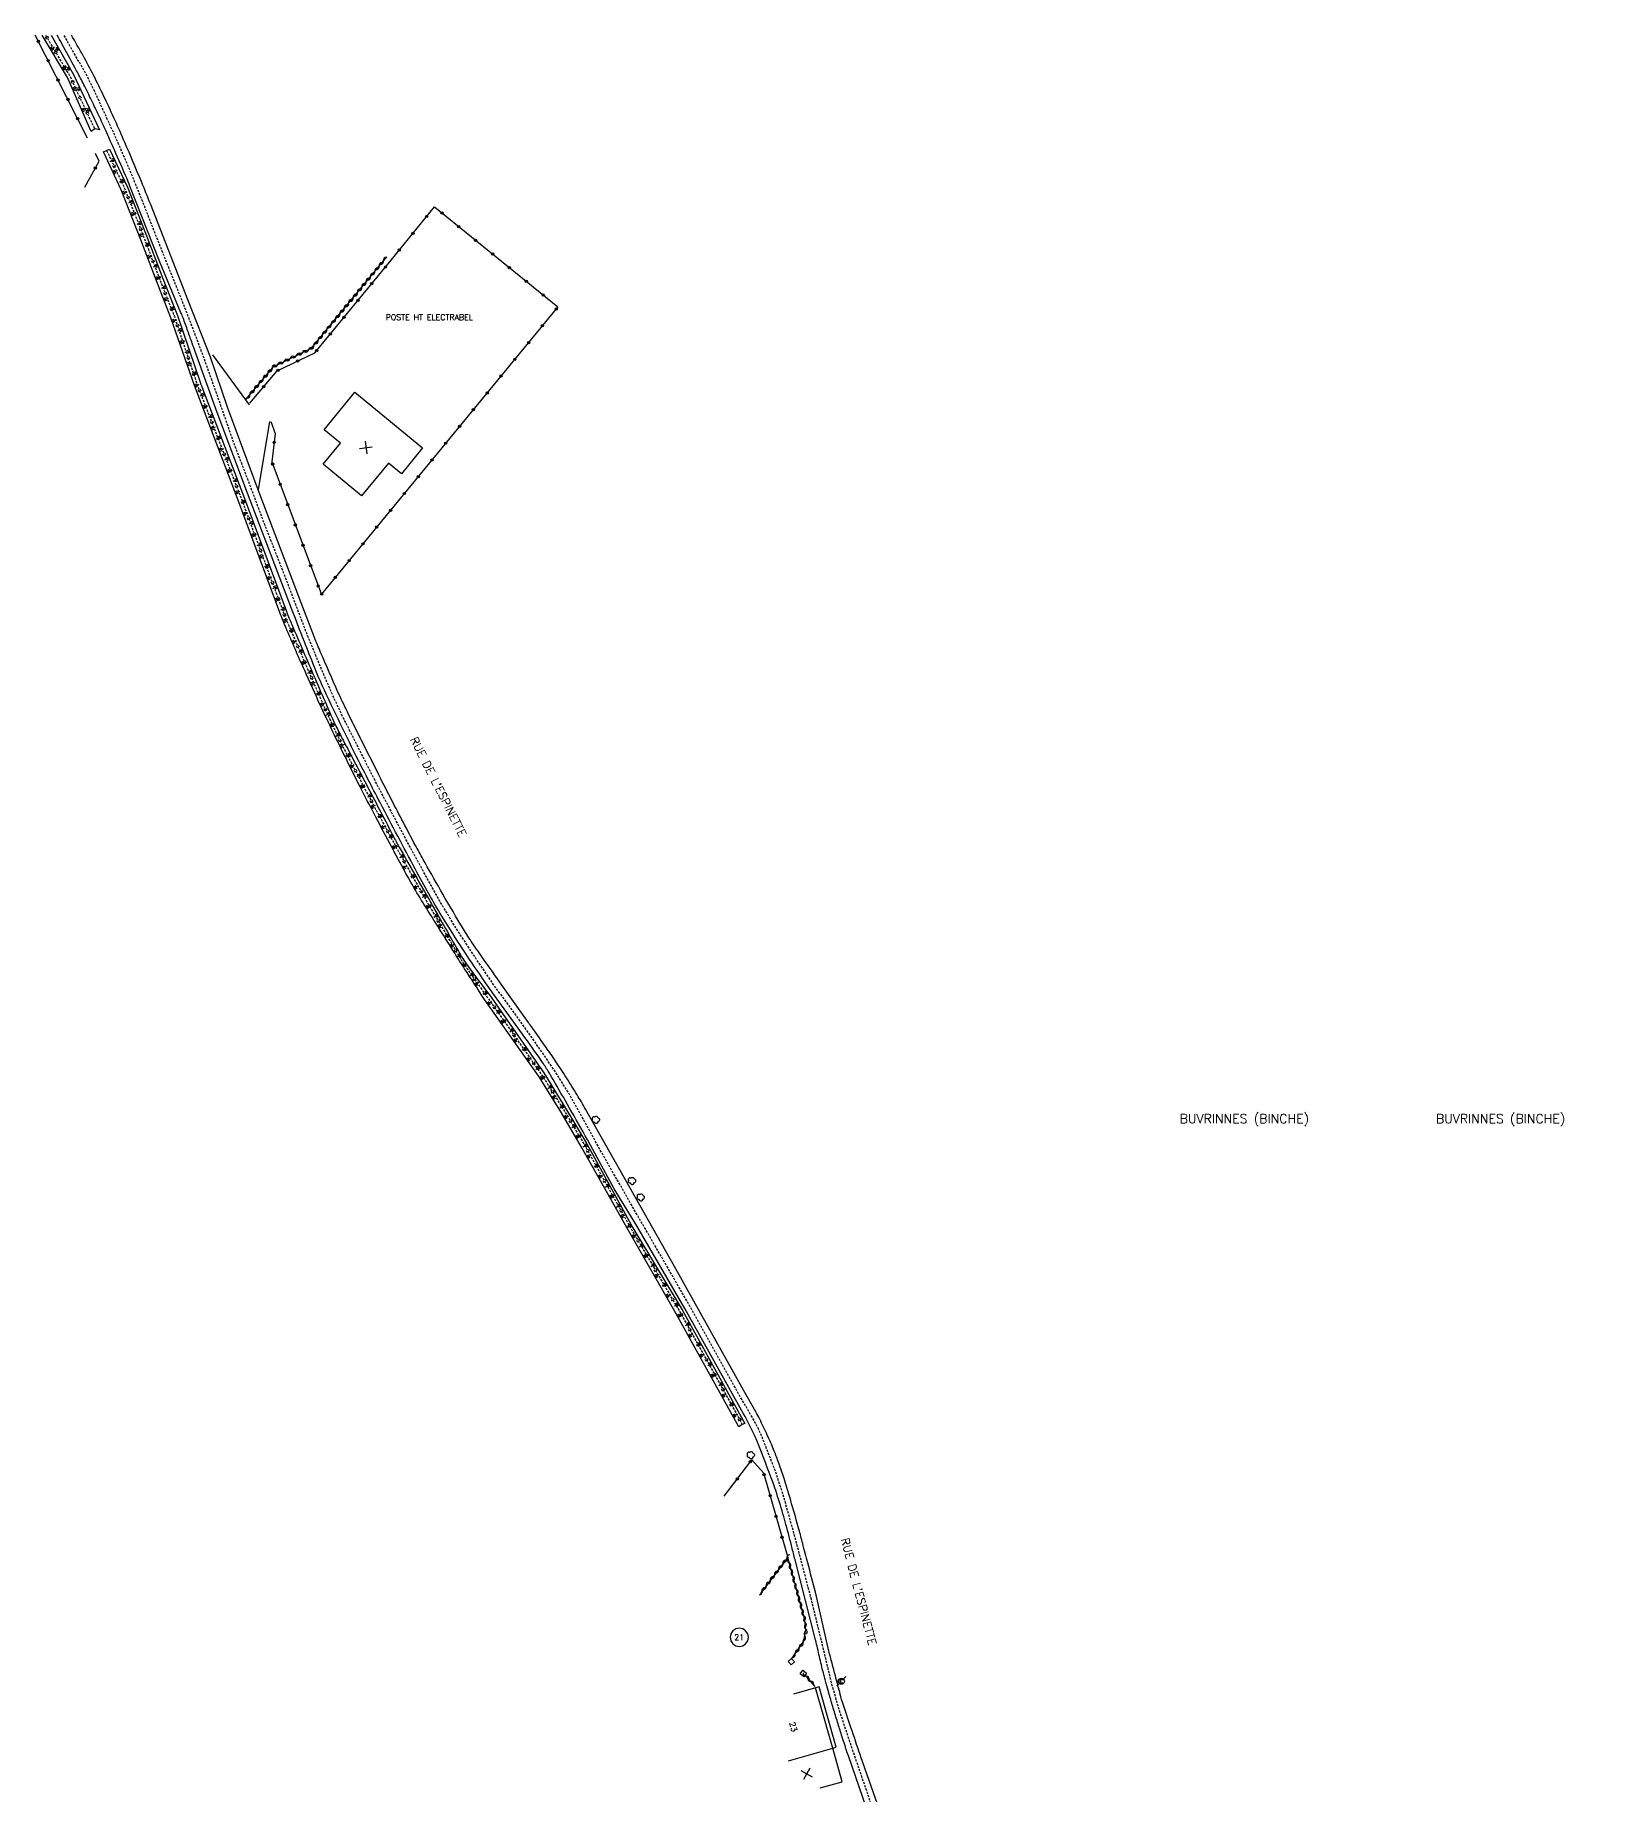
# Model space of a CAD drawing. Header units: millimetres. Extents: x 136000 to 137000, y 120000 to 121000.
# Drawn here: x 136207.2 to 136547.2, y 120615.3 to 121000 of the extents above; entities that cross this region are included whole.
import ezdxf
from ezdxf.enums import TextEntityAlignment as Align

# ---------------------------------------------------------------- set-up
doc = ezdxf.new("R2010")
doc.units = ezdxf.units.MM
doc.linetypes.add('DASHED', pattern=[0.75, 0.5, -0.25])
doc.layers.get('0').update_dxf_attribs({"linetype": 'CONTINUOUS'})
for name, color, linetype in [('W0001', 6, 'DASHED'), ('W0008', 7, 'CONTINUOUS'), ('W0100', 7, 'CONTINUOUS'), ('W0112', 1, 'DASHED'), ('W0211', 2, 'CONTINUOUS'), ('W0220', 5, 'DASHED'), ('W0300', 7, 'CONTINUOUS'), ('W0310', 3, 'CONTINUOUS'), ('W0322', 7, 'CONTINUOUS'), ('W0471', 7, 'CONTINUOUS'), ('W0980', 7, 'CONTINUOUS'), ('W0984', 7, 'CONTINUOUS'), ('W0989', 7, 'CONTINUOUS'), ('W0991', 7, 'CONTINUOUS'), ('W1102', 7, 'CONTINUOUS')]:
    doc.layers.add(name, color=color, linetype=linetype)
doc.styles.get("Standard").update_dxf_attribs({"font": 'romans.shx', "width": 0.85})

# ---------------------------------------------------------------- blocks, each defined once
blk = doc.blocks.new('T471')
for p, q in [((-0.333334, 0.333334), (-0.333334, -0.333334)), ((-0.333334, 0.333334), (0.333334, 0.333334)), ((-0.333334, 0), (0, 0)), ((0.500001, 0.500001), (1.000002, 1.000002)), ((-0.500001, -0.500001), (-1.000002, -1.000002)), ((-0.333334, -0.333334), (0.333334, -0.333334))]:
    blk.add_line(p, q)
blk.add_ellipse((0, 0), major_axis=(0.471405, 0.471405), ratio=1, start_param=5.4977871438, end_param=11.780972451)
blk = doc.blocks.new('t112o')
at = {"color": 0, "linetype": 'Continuous'}
for p, q in [((-0.5, 0.5), (0.5, 0.5)), ((-0.5, -0.5), (-0.5, 0.5)), ((0.5, 0.5), (0.5, -0.5)), ((0.5, -0.5), (-0.5, -0.5))]:
    blk.add_line(p, q, dxfattribs=at)
blk = doc.blocks.new('T300')
for p, q in [((-0.8, 0.51), (-0.86, 0.34)), ((-0.86, 0.34), (-0.86, 0.17)), ((-0.86, 0.17), (-0.74, 0.06)), ((-0.69, 0.63), (-0.8, 0.51)), ((-0.8, -0.06), (-0.74, 0.06)), ((-0.74, 0.06), (-0.69, 0.11)), ((-0.57, 0.69), (-0.69, 0.63)), ((-0.46, 0.69), (-0.57, 0.69)), ((-0.29, 0.63), (-0.46, 0.69)), ((-0.29, 0.63), (-0.17, 0.74)), ((-0.23, 0.57), (-0.29, 0.63)), ((-0.17, 0.74), (-0.06, 0.8)), ((-0.06, 0.8), (0.06, 0.8)), ((0.06, 0.8), (0.23, 0.74)), ((0.23, 0.74), (0.34, 0.63)), ((0.34, 0.63), (0.4, 0.51)), ((0.46, 0.46), (0.34, 0.46)), ((0.4, 0.51), (0.4, 0.46)), ((0.57, 0.4), (0.46, 0.46)), ((0.57, 0.4), (0.69, 0.29)), ((0.69, 0.29), (0.74, 0.17)), ((0.74, 0.06), (0.69, -0.17)), ((0.74, 0.17), (0.74, 0.06)), ((-0.8, -0.17), (-0.8, -0.06)), ((-0.8, -0.23), (-0.8, -0.17)), ((-0.74, -0.34), (-0.8, -0.23)), ((-0.69, -0.4), (-0.74, -0.34)), ((-0.51, -0.46), (-0.69, -0.4)), ((-0.4, -0.46), (-0.51, -0.46)), ((-0.4, -0.46), (-0.34, -0.46)), ((-0.34, -0.46), (-0.34, -0.4)), ((-0.34, -0.51), (-0.34, -0.46)), ((-0.29, -0.63), (-0.34, -0.51)), ((-0.17, -0.74), (-0.29, -0.63)), ((-0.06, -0.8), (-0.17, -0.74)), ((0.06, -0.8), (-0.06, -0.8)), ((0.17, -0.74), (0.06, -0.8)), ((0.23, -0.69), (0.17, -0.74)), ((0.29, -0.46), (0.23, -0.46)), ((0.29, -0.63), (0.23, -0.69)), ((0.46, -0.4), (0.29, -0.46)), ((0.34, -0.51), (0.29, -0.63)), ((0.34, -0.51), (0.34, -0.46)), ((0.57, -0.34), (0.46, -0.4)), ((0.63, -0.29), (0.57, -0.34)), ((0.69, -0.17), (0.63, -0.29))]:
    blk.add_line(p, q)
blk = doc.blocks.new('t211o')
at = {"color": 0, "linetype": 'Continuous'}
for p, q in [((-0.29, 0.5), (-0.29, 0)), ((0, 1), (0, 0)), ((0.29, 0.5), (0.29, 0))]:
    blk.add_line(p, q, dxfattribs=at)
blk = doc.blocks.new('t991o')
at = {"color": 0, "linetype": 'Continuous'}
for p, q in [((-1, 1), (1, -1)), ((-1, -1), (1, 1))]:
    blk.add_line(p, q, dxfattribs=at)
blk = doc.blocks.new('t322o')
at = {"color": 0, "linetype": 'Continuous'}
for radius in [0.25, 0.15]:
    blk.add_circle((0, 0), radius, dxfattribs=at)
blk = doc.blocks.new('t310o')
at = {"color": 0, "linetype": 'Continuous'}
for centre, start, end in [((-0.5, 0.38), 216.8699, 323.1304), ((0.5, -0.37), 36.8699, 143.1303)]:
    blk.add_arc(centre, 0.625, start, end, dxfattribs=at)
blk = doc.blocks.new('t220o')
at = {"color": 0, "linetype": 'Continuous'}
for p, q in [((-0.25, 0.25), (0.25, 0.25)), ((-0.25, -0.25), (0.25, -0.25))]:
    blk.add_line(p, q, dxfattribs=at)

msp = doc.modelspace()

# ---------------------------------------------------------------- linework, layer by layer
at = {"layer": 'W0001', "flags": 128}
msp.add_lwpolyline([(136547.22, 120253.68), (136542.35, 120262.86), (136534.63, 120277.13), (136527.42, 120290.65), (136521.83, 120300.87), (136519.08, 120305.89), (136514.71, 120313.28), (136509.83, 120321.09), (136499.08, 120338.04), (136489.78, 120352.4), (136474.8, 120374.74), (136470.52, 120380.97), (136462.66, 120392.59), (136458.99, 120398.3), (136455.97, 120403.55), (136453.26, 120408.71), (136450.8, 120413.82), (136448.38, 120419.3), (136445.5, 120425.86), (136443.12, 120431.8), (136440.01, 120439.94), (136436.93, 120448.02), (136429.12, 120472.27), (136426.61, 120479.99), (136423.72, 120488.67), (136421.35, 120496.06), (136419.31, 120502.48), (136418.1, 120506.61), (136416.05, 120514), (136414.32, 120520.49), (136410.6, 120536.57), (136407.39, 120550.64), (136404.23, 120563.88), (136402.18, 120572.29), (136400.51, 120578.85), (136399.34, 120583.72), (136397.81, 120589.38), (136396.74, 120593.57), (136395.53, 120597.8), (136393.76, 120602.77), (136391.39, 120609.26), (136389.25, 120615.63), (136387.3, 120621.3), (136385.3, 120627.15), (136383.06, 120633.89), (136381.53, 120639.19), (136378.92, 120650.01), (136376.97, 120658), (136375.48, 120663.71), (136373.39, 120671.61), (136371.02, 120680.12), (136370.27, 120682.48), (136369.01, 120686.34), (136367.48, 120690.19), (136365.99, 120694), (136364.64, 120696.79), (136360.27, 120704.32), (136349.52, 120723.65), (136345.75, 120730.2), (136338.17, 120743.31), (136330.39, 120756.96), (136327.09, 120763.05), (136324.07, 120768.4), (136321.37, 120772.76), (136318.21, 120777.46), (136312.49, 120785.59), (136307.74, 120792.04), (136303.65, 120798.08), (136299.23, 120804.82), (136295.74, 120810.63), (136291.98, 120817.41), (136287.46, 120825.76), (136281.56, 120837), (136277.93, 120844.16), (136274.77, 120850.43), (136272.43, 120855.31), (136269.36, 120862.51), (136266.62, 120869.16), (136262.34, 120880.45), (136257.73, 120892.2), (136253.74, 120902.84), (136250.71, 120910.74), (136246.99, 120921.42), (136244.2, 120929.22), (136241.83, 120935.59), (136238.8, 120943.35), (136235.13, 120952.41), (136231.82, 120960.82), (136229.64, 120966.35), (136227.03, 120972.58), (136224.61, 120978.15), (136222.57, 120982.57), (136220.57, 120986.98), (136218.34, 120991.54), (136215.44, 120996.55), (136213.56, 121000)], dxfattribs=at)
at = {"layer": 'W0008', "flags": 128}
for points in [[(136393.92, 120598.18), (136384.99, 120624.01, -0.004427), (136384.54, 120625.36, -0.001792), (136383.46, 120628.71, -0.002328), (136382.58, 120631.5, -0.00211), (136381.65, 120634.59, -0.00252), (136380.77, 120637.59, -0.003681), (136380.19, 120639.65, -0.002056), (136379.9, 120640.75, -0.001911), (136379.59, 120641.93, -0.007679), (136378.74, 120645.49, 0.007493), (136377.87, 120649.14), (136373.49, 120666.37, 0.001099), (136372.79, 120669.13, 0.000576), (136371.42, 120674.37, 0.008777), (136370.76, 120676.75, 0.004111), (136369.2, 120681.79, 0.013777), (136368.61, 120683.49, 0.002605), (136365.18, 120692.39, 0.018797), (136364.53, 120693.89, 0.009187), (136362.16, 120698.61), (136349.29, 120721.62), (136338.77, 120739.7), (136333.81, 120747.78), (136328.25, 120758.1, 0.005936), (136328.02, 120758.52, 0.000357), (136324.07, 120765.43, 0.00134), (136320.48, 120771.69, 0.004601), (136319.41, 120773.49, 0.015572), (136318.02, 120775.64, 0.005412), (136313.78, 120781.62), (136307.32, 120790.55, -0.006924), (136304.98, 120793.87, -0.0036), (136300.61, 120800.36, -0.008223), (136296.5, 120806.8, -0.01123), (136293.67, 120811.64, -0.002959), (136290.79, 120816.89, -0.002215), (136287.01, 120823.95, -0.000732), (136283.2, 120831.19, -0.0011), (136280.69, 120836.01, -0.003721), (136277.94, 120841.39, -0.002483), (136273.94, 120849.49, -0.006518), (136270.08, 120857.65, -0.012423), (136268.22, 120862.01, -0.001446), (136266.11, 120867.36, -0.001064), (136263.28, 120874.64), (136253.62, 120899.9), (136247.03, 120917.49), (136242.22, 120930.84, -0.000658), (136241.57, 120932.63, 0.000442), (136240.61, 120935.31, 0.003838), (136239.56, 120938.18, 0.009452), (136239.1, 120939.33), (136234.37, 120950.57), (136227.95, 120967.02, 0.009078), (136227.32, 120968.56, 0.002165), (136224.53, 120974.94, 0.000859), (136222.89, 120978.62, 0.001903), (136222.15, 120980.27, 0.003415), (136221.34, 120982.02, 0.001778), (136219.75, 120985.35, 0.003857), (136218.07, 120988.76, 0.004504), (136216.59, 120991.65, 0.005705), (136215.97, 120992.8, -0.001224), (136213.05, 120998.13, -0.005071), (136212.05, 121000)], [(136391.44, 120613.24), (136387.79, 120623.6, -0.003029), (136387.62, 120624.1, -0.000259), (136385.62, 120630.02, -0.001195), (136383.85, 120635.32, -0.007693), (136383.59, 120636.15, -0.006963), (136383.42, 120636.75, -0.00109), (136382.4, 120640.6, -0.000757), (136380.95, 120646.14, -0.007424), (136380.81, 120646.71), (136377.93, 120659.32, 0.007686), (136377.86, 120659.61, 0.000346), (136376.19, 120666, 0.000282), (136375.07, 120670.23, 0.000382), (136374.25, 120673.35, 0.005301), (136373.67, 120675.44, 0.001968), (136372.03, 120681.03, 0.006334), (136370.84, 120684.89, 0.007332), (136369.71, 120688.19, 0.012093), (136368.72, 120690.77, 0.009665), (136367.34, 120693.94, 0.006907), (136365.67, 120697.45, 0.015337), (136364.85, 120698.99), (136362.13, 120703.75), (136347.06, 120730.82), (136340.39, 120742.5), (136327.58, 120765.2, 0.00791), (136325.76, 120768.31, 0.006471), (136323.43, 120772.04, 0.005153), (136321.02, 120775.7, 0.006219), (136318.96, 120778.69, 0.000067), (136316.03, 120782.82, 0.00013), (136314.53, 120784.93), (136309.12, 120792.55, -0.001802), (136305.3, 120797.97, -0.002773), (136302.85, 120801.51, -0.013752), (136300.88, 120804.56, -0.005605), (136296.36, 120812.22, -0.002198), (136292.5, 120819.02, -0.004732), (136290.74, 120822.2, -0.002351), (136288.06, 120827.24, -0.002418), (136285.5, 120832.16, -0.001526), (136282.8, 120837.45, -0.001065), (136278.97, 120845.05, -0.002414), (136275.77, 120851.5, -0.003506), (136273.63, 120855.96, -0.00713), (136273.44, 120856.38, -0.000345), (136269.64, 120865.07, -0.008301), (136268.29, 120868.31, -0.007905), (136265.41, 120875.86), (136256, 120900.57), (136249.26, 120918.66), (136245.54, 120929.64), (136240.65, 120942), (136232.41, 120963.13, 0.005726), (136230.45, 120967.99, 0.003224), (136226.82, 120976.54, 0.004408), (136224.71, 120981.33, 0.004284), (136222.44, 120986.21, 0.006438), (136220.31, 120990.57, 0.006271), (136218.01, 120994.98, 0.00611), (136217.71, 120995.52, 0.000222), (136215.15, 121000)]]:
    msp.add_lwpolyline(points, format="xyb", dxfattribs=at)
for points in [[(136245.99, 120930.08), (136254.05, 120919.2)], [(136258.43, 120915.57), (136256, 120900.57)], [(136381.63, 120625.46), (136382.4, 120625.73), (136378.66, 120638.91), (136377.88, 120638.66)]]:
    msp.add_lwpolyline(points, dxfattribs=at)
at = {"layer": 'W0100', "flags": 128}
msp.add_lwpolyline([(136291.95, 120909.76), (136287.31, 120904.12), (136284.48, 120906.45), (136278.61, 120899.31), (136270.2, 120906.23), (136273.98, 120910.82), (136270.44, 120913.74), (136277.16, 120921.92)], close=True, dxfattribs=at)
msp.add_lwpolyline([(136378.89, 120616.8), (136383.7, 120618.16), (136381.63, 120625.46), (136377.88, 120638.66), (136373.07, 120637.29)], dxfattribs=at)
at = {"layer": 'W0211', "flags": 128}
for points in [[(136219.45, 120978.96), (136214.28, 120990.76), (136208.71, 121000)], [(136210.7, 121000), (136215.57, 120991.44), (136221.31, 120979.34), (136220.23, 120979.56), (136219.45, 120978.96)]]:
    msp.add_lwpolyline(points, dxfattribs=at)
msp.add_lwpolyline([(136361.14, 120695.72), (136347.43, 120720.46), (136336.97, 120738.68), (136326.7, 120756.85), (136322.29, 120764.4), (136317.41, 120772.25), (136305.48, 120789.2, -0.001448), (136301.14, 120795.88, -0.002863), (136298.97, 120799.28, -0.000151), (136292.36, 120809.78, -0.003287), (136292.06, 120810.27, -0.008951), (136289.4, 120814.8, -0.005288), (136285.12, 120822.61, -0.002232), (136281.71, 120829.06, -0.002535), (136278.76, 120834.76, -0.002796), (136274.98, 120842.28, -0.003407), (136271.94, 120848.49, -0.004015), (136269.57, 120853.55, -0.002718), (136266.16, 120861.07, -0.004234), (136262.11, 120870.34, -0.011616), (136260.74, 120873.76), (136251.44, 120898.7), (136242.05, 120923.43), (136236.92, 120938.21), (136234.09, 120945.32), (136230.36, 120955.24), (136226.04, 120966.18), (136222.14, 120974.47), (136223.47, 120975.1), (136227.4, 120966.76), (136231.74, 120955.77), (136235.47, 120945.85), (136238.31, 120938.72), (136243.41, 120923.73), (136252.78, 120899.32), (136262.08, 120874.2, 0.012163), (136262.4, 120873.38, 0.000851), (136267.41, 120861.69, 0.001266), (136272.53, 120849.88, 0.015475), (136272.98, 120848.93, 0.002854), (136274.56, 120845.88, -0.000841), (136279.98, 120835.55, -0.000824), (136285.65, 120824.65, 0.007021), (136286.33, 120823.38, 0.002503), (136286.41, 120823.24, 0.000029), (136293.21, 120811.25, 0.00008), (136294.12, 120809.67, 0.000013), (136299.77, 120799.72, 0.025962), (136301.77, 120796.58, 0.01216), (136306.56, 120790.22), (136318.47, 120773.1), (136323.43, 120765.03), (136327.85, 120757.6), (136337.93, 120739.26), (136348.73, 120721.33), (136362.41, 120696.49), (136361.86, 120696.25)], format="xyb", close=True, dxfattribs=at)
at = {"layer": 'W0220', "flags": 128}
msp.add_lwpolyline([(136220.23, 120979.56), (136214.83, 120991.05), (136209.52, 121000)], dxfattribs=at)
msp.add_lwpolyline([(136222.85, 120974.81), (136226.77, 120966.49), (136231.1, 120955.52), (136234.83, 120945.61), (136237.66, 120938.48), (136242.63, 120923.64), (136252.14, 120899.08), (136261.43, 120873.98, 0.01211), (136262.1, 120872.29, 0.001869), (136266.76, 120861.48, 0.002152), (136270.93, 120852, 0.005992), (136272.48, 120848.62, 0.007468), (136274.6, 120844.31, 0.003521), (136279.3, 120835.28, 0.001187), (136283.54, 120827.32, 0.002334), (136285.72, 120823.29, 0.002664), (136287.94, 120819.29, 0.001252), (136292.74, 120810.79, 0.003847), (136293.32, 120809.79, 0.000373), (136299.39, 120799.5, 0.016436), (136301.45, 120796.26, 0.007952), (136306.03, 120789.78), (136318.03, 120772.65), (136322.99, 120764.75), (136327.36, 120757.32), (136337.55, 120739.05), (136348.19, 120720.89), (136361.86, 120696.25)], format="xyb", dxfattribs=at)
at = {"layer": 'W0310', "flags": 128}
for points in [[(136253.23, 120920.3), (136259.38, 120927.57), (136267.66, 120931.54), (136284.14, 120951.57)], [(136372.58, 120644.9), (136375.35, 120648.85), (136375.78, 120651.38), (136375.53, 120653.57), (136371.79, 120667.19), (136365.74, 120659.23)], [(136377.8, 120638.95), (136375.55, 120641.56)]]:
    msp.add_lwpolyline(points, dxfattribs=at)
at = {"layer": 'W0322', "flags": 128}
for points in [[(136218.69, 120977.51), (136207.22, 121000)], [(136218.09, 120966.78), (136221.2, 120972.47), (136220.39, 120974.17)], [(136254.13, 120919.53), (136260.12, 120926.62), (136268.4, 120930.58), (136285.05, 120950.82), (136294.56, 120962.44), (136321.55, 120940.59), (136269.79, 120877.72)], [(136258.77, 120915.52), (136259.72, 120912.95), (136258.96, 120906.74), (136269.8, 120877.73)], [(136357.87, 120680.55), (136363.93, 120688.51), (136366.49, 120685.67), (136367.77, 120681.39), (136371.79, 120667.19)]]:
    msp.add_lwpolyline(points, dxfattribs=at)
at = {"layer": 'W1102', "flags": 128}
msp.add_lwpolyline([(136363.19, 120649.74), (136363.04, 120650.5), (136362.6, 120651.15), (136361.96, 120651.59), (136361.19, 120651.74), (136360.42, 120651.59), (136359.78, 120651.15), (136359.34, 120650.5), (136359.19, 120649.74), (136359.34, 120648.97), (136359.78, 120648.32), (136360.42, 120647.89), (136361.19, 120647.74), (136361.96, 120647.89), (136362.6, 120648.32), (136363.04, 120648.97)], close=True, dxfattribs=at)
msp.add_lwpolyline([(136372, 120622.74), (136381.63, 120625.46)], dxfattribs=at)

# ---------------------------------------------------------------- block references
at = {"layer": 'W0112'}
for p, rotation in [((136372.57, 120644.4), 132.7134804869954), ((136375.21, 120641.81), 142.8420193167497)]:
    msp.add_blockref('t112o', p, dxfattribs=dict(at, rotation=rotation))
at = {"layer": 'W0211'}
for p, rotation in [((136210.6, 120996.85), 301.0695379536518), ((136212.31, 120997.18), 119.6513993420918), ((136213.18, 120992.57), 301.0695379530392), ((136214.78, 120992.84), 119.651399342233), ((136215.43, 120988.12), 293.6577759638442), ((136217.03, 120988.37), 115.3566326710136), ((136217.44, 120983.54), 293.6577759640966), ((136219.17, 120983.86), 115.3566326711387), ((136224.54, 120972.83), 115.1972514699284), ((136224.27, 120969.95), 295.1972514716092), ((136226.67, 120968.3), 115.1972514697335), ((136226.35, 120965.41), 291.5464928741324), ((136228.61, 120963.69), 111.5464928780743), ((136228.18, 120960.75), 291.5464928736656), ((136230.45, 120959.04), 111.5464928785504), ((136230.02, 120956.1), 291.5464928739727), ((136232.26, 120954.38), 110.6151926311632), ((136231.79, 120951.43), 290.6151926395049), ((136234.02, 120949.7), 110.6151926305777), ((136233.55, 120946.75), 290.6151926400676), ((136235.8, 120945.03), 111.6851187426296), ((136235.37, 120942.09), 291.6851187378758), ((136237.64, 120940.38), 111.6851187428079), ((136237.19, 120937.43), 289.1442934703827), ((136239.34, 120935.68), 108.8050692040865), ((136238.83, 120932.71), 289.1442934703239), ((136240.95, 120930.95), 108.8050692042669), ((136240.47, 120927.99), 289.1442934698974), ((136242.56, 120926.22), 108.8050692047697), ((136242.11, 120923.27), 290.793808735562), ((136244.26, 120921.51), 111.0091419897306), ((136243.89, 120918.59), 290.7938087342948), ((136246.05, 120916.85), 111.0091419901585), ((136245.66, 120913.92), 290.7938087351485), ((136247.85, 120912.18), 111.0091419906029), ((136247.44, 120909.24), 290.7938087353614), ((136249.64, 120907.51), 111.0091419902217), ((136249.21, 120904.57), 290.7938087360947), ((136251.43, 120902.84), 111.009141989566), ((136250.99, 120899.89), 290.7938087350163), ((136253.21, 120898.17), 110.3015666317707), ((136252.74, 120895.21), 290.4503466681768), ((136254.94, 120893.48), 110.3015666312798), ((136254.49, 120890.53), 290.4503466679756), ((136256.68, 120888.79), 110.3015666316337), ((136256.23, 120885.84), 290.4503466675047), ((136258.41, 120884.1), 110.3015666319879), ((136257.98, 120881.16), 290.4503466678023), ((136260.15, 120879.41), 110.3015666323425), ((136259.73, 120876.47), 290.4503466675842), ((136261.88, 120874.72), 110.3015666315534), ((136261.5, 120871.8), 291.9693490704992), ((136263.8, 120870.11), 113.1435933007963), ((136263.46, 120867.2), 293.4405923948343), ((136265.77, 120865.51), 113.2203218556837), ((136265.47, 120862.62), 293.9205586683491), ((136267.74, 120860.92), 113.3031378330159), ((136267.51, 120858.05), 294.3323660199478), ((136269.73, 120856.33), 113.4158437339231), ((136269.59, 120853.51), 294.7136421729586), ((136271.72, 120851.74), 113.5285496350771), ((136271.71, 120848.98), 295.5363982132656), ((136273.86, 120847.22), 117.4855932304736), ((136273.89, 120844.48), 296.1294981118553), ((136276.18, 120842.8), 117.7170930473209), ((136276.11, 120840), 296.6005793004732), ((136278.51, 120838.37), 117.6344662989588), ((136278.37, 120835.54), 296.9811475608122), ((136280.82, 120833.94), 117.5539228601989), ((136280.65, 120831.09), 297.4210015622848), ((136283.13, 120829.5), 117.4770457350288), ((136282.97, 120826.66), 297.8183075865454), ((136285.44, 120825.07), 117.4001686089465), ((136285.32, 120822.24), 298.1961653938899), ((136287.86, 120820.69), 119.5770025849167), ((136287.71, 120817.85), 298.876878379633), ((136290.32, 120816.34), 119.5793834174609), ((136290.15, 120813.49), 299.9408813451381), ((136292.79, 120812), 119.5817642501305), ((136292.73, 120809.21), 302.1586912115953), ((136295.26, 120807.65), 119.6011933916164), ((136295.39, 120804.97), 302.1726848839314), ((136297.73, 120803.3), 119.602479128246), ((136298.05, 120800.74), 302.1866785585326), ((136300.21, 120798.96), 121.0120716429756), ((136300.73, 120796.52), 302.7244647877984), ((136303.04, 120794.84), 126.3061052636973), ((136303.44, 120792.32), 303.0243128438095), ((136306.06, 120790.85), 128.056920375815), ((136306.21, 120788.16), 305.1398071109539), ((136308.95, 120786.78), 124.8368495630495), ((136309.09, 120784.07), 305.1398071110087), ((136311.81, 120782.67), 124.8368495629505), ((136311.97, 120779.98), 305.139807111432), ((136314.66, 120778.57), 124.8368495617814), ((136314.85, 120775.89), 305.1398071105823), ((136317.52, 120774.47), 124.836849561645), ((136317.7, 120771.79), 301.8787197815363), ((136320.22, 120770.26), 121.5852571482204), ((136320.34, 120767.54), 301.8787197808049), ((136322.84, 120766), 121.5852571472777), ((136322.95, 120763.27), 300.2742770741034), ((136325.41, 120761.71), 120.7164967838493), ((136325.47, 120758.96), 300.274277074979), ((136327.95, 120757.41), 118.7924984474852), ((136327.96, 120754.62), 299.4753042224883), ((136330.36, 120753.03), 118.7924984469171), ((136330.42, 120750.27), 299.4753042223172), ((136332.77, 120748.64), 118.7924984478887), ((136332.88, 120745.91), 299.4753042221334), ((136335.18, 120744.26), 118.792498447425), ((136335.34, 120741.56), 299.4753042229561), ((136337.59, 120739.88), 118.7924984467239), ((136337.81, 120737.21), 299.8651833771914), ((136340.14, 120735.58), 121.0610504152507), ((136340.3, 120732.88), 299.8651833768644), ((136342.72, 120731.3), 121.0610504138479), ((136342.79, 120728.54), 299.8651833765719), ((136345.3, 120727.02), 121.0610504136707), ((136345.28, 120724.21), 299.8651833771759), ((136347.88, 120722.73), 121.0610504148125), ((136347.76, 120719.87), 298.9926417385234), ((136350.35, 120718.39), 118.8409009453909), ((136350.18, 120715.49), 298.992641738252), ((136352.76, 120714.01), 118.8409009439521), ((136352.61, 120711.12), 298.9926417389962), ((136355.17, 120709.63), 118.8409009448215), ((136355.03, 120706.75), 298.9926417387249), ((136357.58, 120705.25), 118.8409009445744), ((136357.45, 120702.37), 298.992641738545), ((136360, 120700.87), 118.8409009455036), ((136359.88, 120698), 298.9926417382764)]:
    msp.add_blockref('t211o', p, dxfattribs=dict(at, rotation=rotation))
at = {"layer": 'W0220'}
for p, rotation in [((136209.83, 120999.48), 120.7007485858745), ((136211.74, 120996.26), 120.7007485858745), ((136213.66, 120993.03), 120.7007485858745), ((136215.45, 120989.74), 115.1542687850523), ((136217.04, 120986.35), 115.1542687850523), ((136218.64, 120982.96), 115.1542687850523), ((136224.45, 120971.42), 295.1972514714233), ((136226.05, 120968.03), 295.1972514714233), ((136227.52, 120964.58), 291.5464928781466), ((136228.9, 120961.09), 291.5464928781466), ((136230.28, 120957.6), 291.5464928781466), ((136231.63, 120954.11), 290.6151926289829), ((136232.95, 120950.6), 290.6151926289829), ((136234.27, 120947.09), 290.6151926289829), ((136235.63, 120943.59), 291.6851187460321), ((136237.02, 120940.11), 291.6851187460321), ((136238.3, 120936.59), 288.5143365773352), ((136239.49, 120933.03), 288.5143365773352), ((136240.68, 120929.47), 288.5143365773352), ((136241.87, 120925.92), 288.5143365773352), ((136243.12, 120922.38), 291.167618240222), ((136244.47, 120918.89), 291.167618240222), ((136245.83, 120915.39), 291.167618240222), ((136247.18, 120911.89), 291.167618240222), ((136248.54, 120908.39), 291.167618240222), ((136249.89, 120904.9), 291.167618240222), ((136251.24, 120901.4), 291.167618240222), ((136252.58, 120897.9), 290.305002831897), ((136253.88, 120894.38), 290.305002831897), ((136255.18, 120890.86), 290.305002831897), ((136256.48, 120887.35), 290.305002831897), ((136257.79, 120883.83), 290.305002831897), ((136259.09, 120880.31), 290.305002831897), ((136260.39, 120876.8), 290.305002831897), ((136261.7, 120873.28), 291.4476871495344), ((136263.15, 120869.83), 293.1777021030014), ((136264.63, 120866.38), 293.3141242379629), ((136266.12, 120862.94), 293.4505463729245), ((136267.62, 120859.5), 293.611212949872), ((136269.13, 120856.07), 293.7897414417628), ((136270.64, 120852.64), 293.9682699336536), ((136272.2, 120849.22), 295.1274608090443), ((136273.83, 120845.85), 296.4726717427453), ((136275.53, 120842.51), 297.2470655130767), ((136277.26, 120839.18), 297.5443215467467), ((136279, 120835.86), 297.8415775804166), ((136280.76, 120832.54), 297.9868202499802), ((136282.52, 120829.23), 298.1000477167331), ((136284.29, 120825.93), 298.3504022868148), ((136286.08, 120822.63), 298.8004551417516), ((136287.9, 120819.36), 299.3002620863185), ((136289.74, 120816.09), 299.4189196222961), ((136291.59, 120812.82), 299.5292248719234), ((136293.45, 120809.57), 300.481298542267), ((136295.35, 120806.34), 300.5081205962097), ((136297.26, 120803.11), 300.5349426501523), ((136299.16, 120799.88), 300.561764704095), ((136301.15, 120796.7), 303.8096274379956), ((136303.28, 120793.61), 305.0705607093896), ((136305.46, 120790.56), 305.931816902825), ((136307.62, 120787.5), 305.0200556473958), ((136309.78, 120784.43), 305.0200556473958), ((136311.93, 120781.36), 305.0200556473958), ((136314.08, 120778.28), 305.0200556473958), ((136316.23, 120775.21), 305.0200556473958), ((136318.36, 120772.12), 302.1174044500444), ((136320.35, 120768.95), 302.1174044500444), ((136322.35, 120765.77), 302.1174044500444), ((136324.28, 120762.56), 300.4698740413534), ((136326.18, 120759.33), 300.4698740413534), ((136328.05, 120756.08), 299.1659618516887), ((136329.88, 120752.8), 299.1659618516887), ((136331.71, 120749.53), 299.1659618516887), ((136333.53, 120746.25), 299.1659618516887), ((136335.36, 120742.98), 299.1659618516887), ((136337.19, 120739.71), 299.1659618516887), ((136339.07, 120736.46), 300.3444605182546), ((136340.96, 120733.23), 300.3444605182546), ((136342.86, 120729.99), 300.3444605182546), ((136344.75, 120726.75), 300.3444605182546), ((136346.65, 120723.52), 300.3444605182546), ((136348.53, 120720.27), 299.0192846246081), ((136350.35, 120716.99), 299.0192846246081), ((136352.17, 120713.71), 299.0192846246081), ((136353.99, 120710.43), 299.0192846246081), ((136355.81, 120707.16), 299.0192846246081), ((136357.62, 120703.88), 299.0192846246081), ((136359.44, 120700.6), 299.0192846246081), ((136361.26, 120697.32), 299.0192846246081)]:
    msp.add_blockref('t220o', p, dxfattribs=dict(at, rotation=rotation))
at = {"layer": 'W0300'}
for p in [(136329.88, 120762.83), (136337.8, 120749.48), (136339.7, 120745.87), (136363.77, 120689.51)]:
    msp.add_blockref('T300', p, dxfattribs=at)
at = {"layer": 'W0310'}
for p, rotation in [((136282.45, 120949.52), 50.55637662349856), ((136283.41, 120950.68), 50.55637662349856), ((136279.59, 120946.05), 50.55637662349856), ((136280.55, 120947.21), 50.55637662349856), ((136281.5, 120948.37), 50.55637662349856), ((136275.78, 120941.42), 50.55637662349856), ((136276.74, 120942.57), 50.55637662349856), ((136277.69, 120943.73), 50.55637662349856), ((136278.64, 120944.89), 50.55637662349856), ((136272.92, 120937.94), 50.55637662349856), ((136273.88, 120939.1), 50.55637662349856), ((136274.83, 120940.26), 50.55637662349856), ((136270.07, 120934.46), 50.55637662349856), ((136271.02, 120935.62), 50.55637662349856), ((136271.97, 120936.78), 50.55637662349856), ((136265.66, 120930.58), 25.57348437275757), ((136267.02, 120931.23), 25.57348437275757), ((136268.16, 120932.15), 50.55637662349856), ((136269.11, 120933.31), 50.55637662349856), ((136258.07, 120926.02), 49.7947699286519), ((136259.03, 120927.17), 49.7947699286519), ((136260.25, 120927.99), 25.57348437275757), ((136261.61, 120928.64), 25.57348437275757), ((136262.96, 120929.29), 25.57348437275757), ((136264.31, 120929.94), 25.57348437275757), ((136255.16, 120922.59), 49.7947699286519), ((136256.13, 120923.73), 49.7947699286519), ((136257.1, 120924.88), 49.7947699286519), ((136254.19, 120921.44), 49.7947699286519), ((136369.8, 120664.57), 232.7348987371138), ((136370.71, 120665.77), 232.7348987371138), ((136371.62, 120666.96), 232.7348987371138), ((136372.11, 120666.02), 105.3364084971772), ((136372.51, 120664.57), 105.3364084971772), ((136367.08, 120660.99), 232.7348987371138), ((136367.99, 120662.19), 232.7348987371138), ((136368.9, 120663.38), 232.7348987371138), ((136372.91, 120663.12), 105.3364084971772), ((136373.3, 120661.68), 105.3364084971772), ((136366.17, 120659.8), 232.7348987371138), ((136373.7, 120660.23), 105.3364084971772), ((136374.1, 120658.78), 105.3364084971772), ((136374.49, 120657.34), 105.3364084971772), ((136374.89, 120655.89), 105.3364084971772), ((136375.29, 120654.44), 105.3364084971772), ((136375.59, 120652.98), 96.6016429841212), ((136375.55, 120650.01), 80.31487237897424), ((136375.77, 120651.49), 96.6016429841212), ((136373.44, 120646.13), 54.965254533513), ((136374.3, 120647.36), 54.965254533513), ((136375.16, 120648.59), 54.965254533513), ((136375.84, 120641.22), 130.8323475845001), ((136376.82, 120640.09), 130.8323475845001)]:
    msp.add_blockref('t310o', p, dxfattribs=dict(at, rotation=rotation))
at = {"layer": 'W0322'}
for p, rotation in [((136207.9, 120998.67), 117.0270368583101), ((136210.06, 120994.44), 117.0270368583101), ((136212.21, 120990.2), 117.0270368583101), ((136214.37, 120985.97), 117.0270368583101), ((136216.53, 120981.74), 117.0270368583101), ((136220.37, 120970.95), 61.3833302653688), ((136296.17, 120961.14), 321.0135446260123), ((136292.86, 120960.36), 50.69830068961499), ((136299.86, 120958.15), 321.0135446260123), ((136289.86, 120956.69), 50.69830068961499), ((136303.55, 120955.16), 321.0135446260123), ((136286.85, 120953.01), 50.69830068961499), ((136307.25, 120952.17), 321.0135446260123), ((136283.83, 120949.34), 50.55637662348991), ((136310.94, 120949.19), 321.0135446260123), ((136314.63, 120946.2), 321.0135446260123), ((136277.8, 120942), 50.55637662348991), ((136280.82, 120945.67), 50.55637662348991), ((136318.32, 120943.21), 321.0135446260123), ((136274.78, 120938.33), 50.55637662348991), ((136321.18, 120940.14), 230.537766702938), ((136271.76, 120934.66), 50.55637662348991), ((136318.16, 120936.47), 230.537766702938), ((136268.75, 120931), 50.55637662348991), ((136315.14, 120932.8), 230.537766702938), ((136260.32, 120926.71), 25.57348437261636), ((136264.6, 120928.76), 25.57348437261636), ((136312.12, 120929.13), 230.537766702938), ((136257.2, 120923.16), 49.79476992875084), ((136309.1, 120925.47), 230.537766702938), ((136306.08, 120921.8), 230.537766702938), ((136303.06, 120918.13), 230.537766702938), ((136300.04, 120914.47), 230.537766702938), ((136259.48, 120910.96), 263.0692737909606), ((136297.02, 120910.8), 230.537766702938), ((136259.14, 120906.27), 290.4879721544394), ((136290.99, 120903.46), 230.537766702938), ((136294.01, 120907.13), 230.537766702938), ((136260.8, 120901.82), 290.4879721544394), ((136287.97, 120899.8), 230.537766702938), ((136262.46, 120897.37), 290.4879721544394), ((136284.95, 120896.13), 230.537766702938), ((136264.12, 120892.92), 290.4879721544394), ((136281.93, 120892.46), 230.537766702938), ((136265.79, 120888.47), 290.4879721544394), ((136278.91, 120888.79), 230.537766702938), ((136275.89, 120885.13), 230.537766702938), ((136267.45, 120884.02), 290.4879721544394), ((136272.87, 120881.46), 230.537766702938), ((136269.11, 120879.57), 290.4879721544394), ((136269.85, 120877.79), 230.537766702938), ((136363.63, 120688.11), 52.73489873711382), ((136360.75, 120684.33), 52.73489873711382), ((136366.61, 120685.27), 286.5693217501613), ((136367.96, 120680.71), 285.8264904548706), ((136369.25, 120676.14), 285.8264904548706), ((136370.55, 120671.57), 285.8264904548706)]:
    msp.add_blockref('t322o', p, dxfattribs=dict(at, rotation=rotation))
at = {"layer": 'W0471'}
msp.add_blockref('T471', (136383.52, 120640.13), dxfattribs=at)
at = {"layer": 'W0991'}
for p, rotation in [((136279.54, 120909.84), 322.1730581845761), ((136375.93, 120619.9), 285.8343305782963)]:
    msp.add_blockref('t991o', p, dxfattribs=dict(at, rotation=rotation))

# ---------------------------------------------------------------- texts
at = {"layer": 'W0980'}
for p in [(136471.67, 120762.98), (136527.71, 120762.97)]:
    msp.add_text('BUVRINNES (BINCHE)', height=2, dxfattribs=at).set_placement(p, align=Align.MIDDLE)
at = {"layer": 'W0984'}
msp.add_text('POSTE HT ELECTRABEL', height=1.25, dxfattribs=at).set_placement((136293.41, 120938.34), align=Align.MIDDLE)
at = {"layer": 'W0989'}
for rotation, p in [(296.8296, (136295.39, 120835.68)), (284.6795, (136387.33, 120659.72))]:
    msp.add_text("RUE DE L'ESPINETTE", height=1.75, rotation=rotation, dxfattribs=at).set_placement(p, align=Align.MIDDLE)
at = {"layer": 'W0991'}
msp.add_text('21', height=1.25, dxfattribs=at).set_placement((136361.19, 120649.74), align=Align.MIDDLE)
msp.add_text('23', height=1.25, rotation=285.8297, dxfattribs=at).set_placement((136373.02, 120630.15), align=Align.MIDDLE)

doc.saveas('drawing.dxf')
